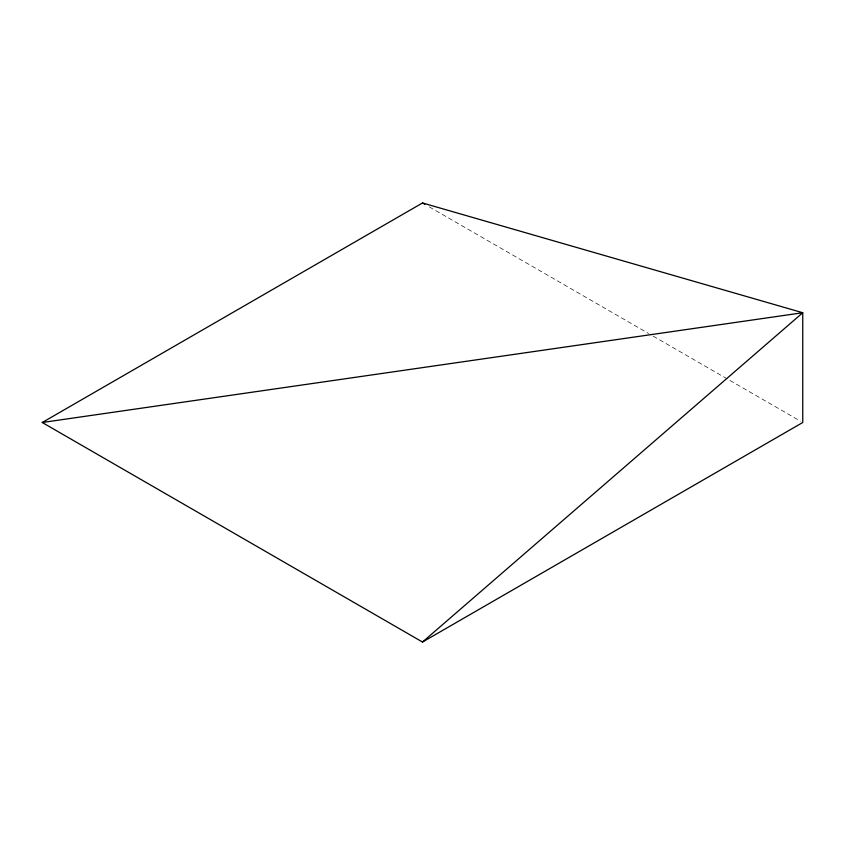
<?xml version="1.0" encoding="UTF-8"?>
<svg xmlns="http://www.w3.org/2000/svg" width="845" height="845" viewBox="0 0 845 845"><rect width="100%" height="100%" fill="white"/><g stroke="black" fill="none" stroke-linecap="round" stroke-linejoin="round"><path stroke-width="0.63" stroke-dasharray="4.22 3.17" d="M429.355 206.919L648.59 333.5M653.164 336.141L800.468 421.18"/><path stroke-width="1.27" d="M422.5 642.031L802.75 312.734L422.5 202.969L42.25 422.5L422.5 642.031L802.75 422.5L802.75 312.734L42.25 422.5M422.5 202.969L424.781 204.279"/></g></svg>
